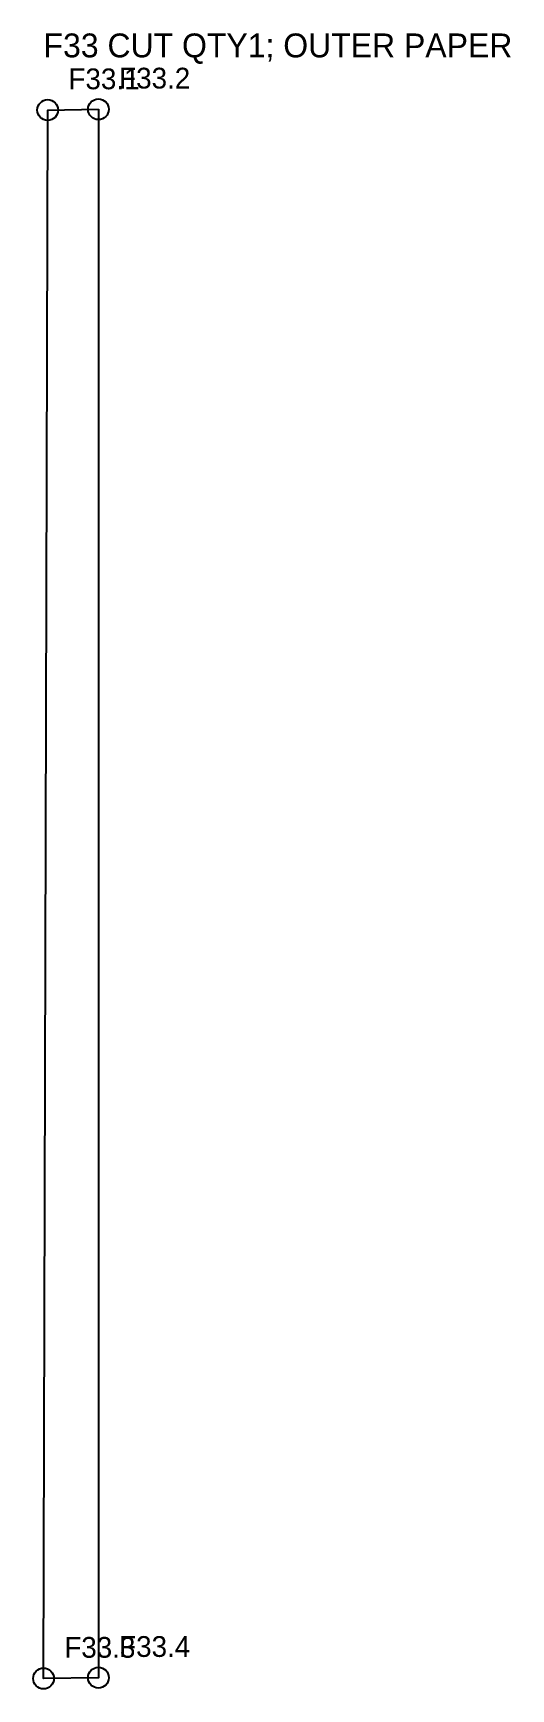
# Model space of a CAD drawing. Header units: millimetres. Extents: x 4 to 50, y 4 to 163.
import ezdxf

# ---------------------------------------------------------------- set-up
doc = ezdxf.new("R2010")
doc.units = ezdxf.units.MM
for name, color, linetype in [('CUT', 7, 'Continuous'), ('LABEL', 3, 'Continuous'), ('REFERENCE', 5, 'Continuous')]:
    doc.layers.add(name, color=color, linetype=linetype)

msp = doc.modelspace()

# ---------------------------------------------------------------- linework, layer by layer
at = {"layer": 'CUT'}
msp.add_lwpolyline([(10.28, 156.13), (10.28, 5.08), (5, 5), (5.4, 156.06), (7.03, 156.08), (8.65, 156.11)], close=True, dxfattribs=at)
at = {"layer": 'REFERENCE'}
for centre in [(5.4, 156.06), (10.28, 156.13), (5, 5), (10.28, 5.08)]:
    msp.add_circle(centre, 1, dxfattribs=at)

# ---------------------------------------------------------------- texts
at = {"layer": 'LABEL'}
msp.add_text('F33 CUT QTY1; OUTER PAPER', height=2.3, dxfattribs=at).set_placement((5, 161.13))
at = {"layer": 'REFERENCE'}
for s, p in [('F33.1', (7.4, 158.06)), ('F33.2', (12.28, 158.13)), ('F33.3', (7, 7)), ('F33.4', (12.28, 7.08))]:
    msp.add_text(s, height=2, dxfattribs=at).set_placement(p)

doc.saveas('drawing.dxf')
